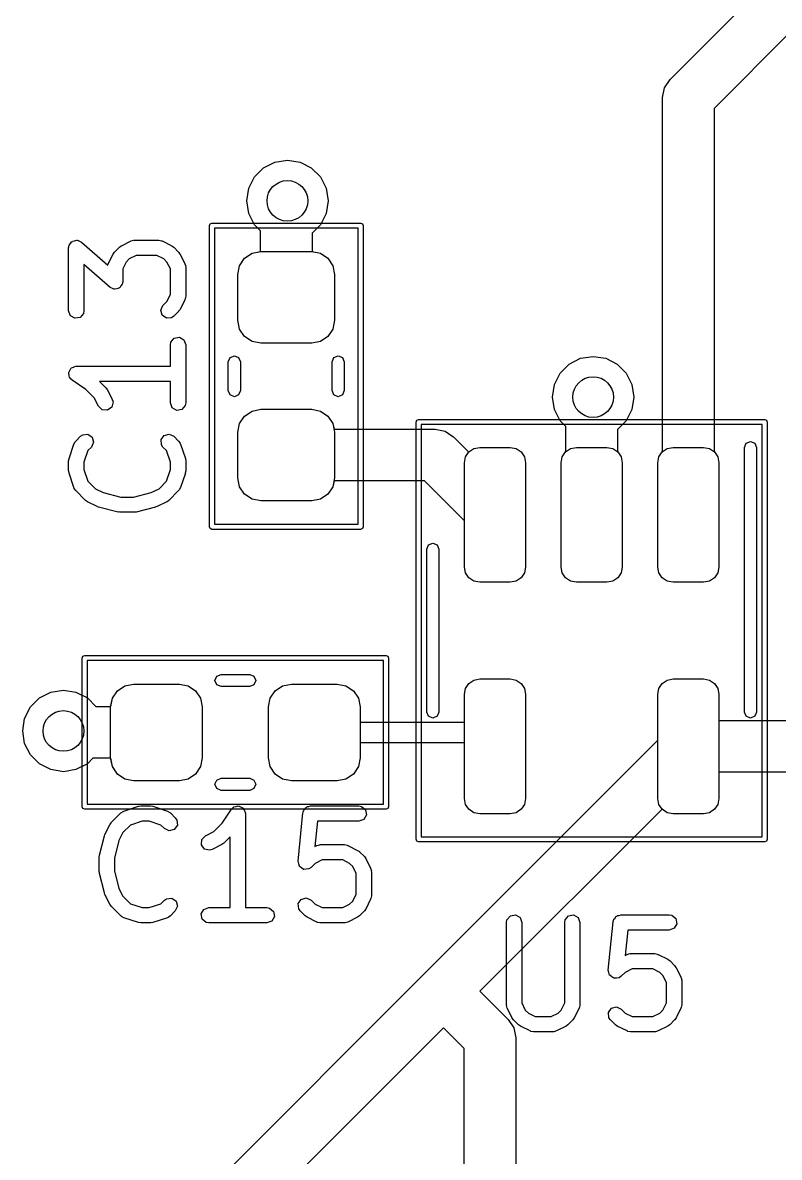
# Model space of a CAD drawing. Extents: x 96 to 198, y -147 to -47.
# Drawn here: x 110.41 to 117.84, y -129.18 to -118.03 of the extents above; entities that cross this region are included whole.
import ezdxf

# ---------------------------------------------------------------- set-up
doc = ezdxf.new("R2010")
doc.units = 0
doc.layers.add('BLACK', color=7, linetype='CONTINUOUS')

msp = doc.modelspace()

# ---------------------------------------------------------------- linework, layer by layer
at = {"layer": 'BLACK', "linetype": 'CONTINUOUS'}
for p, q in [((116.77, -118.583), (117.677, -117.677)), ((117.961, -118.11), (117.204, -118.868)), ((116.715, -118.665), (116.77, -118.583)), ((116.77, -118.583), (116.77, -118.583)), ((116.696, -118.762), (116.715, -118.665)), ((116.696, -122.243), (116.696, -118.762)), ((117.204, -118.868), (117.204, -122.243)), ((112.776, -119.453), (112.888, -119.396)), ((112.888, -119.396), (113.011, -119.377)), ((113.011, -119.377), (113.135, -119.396)), ((113.135, -119.396), (113.246, -119.453)), ((112.688, -119.542), (112.776, -119.453)), ((113.246, -119.453), (113.335, -119.542)), ((112.631, -119.653), (112.688, -119.542)), ((113.335, -119.542), (113.392, -119.653)), ((112.611, -119.777), (112.631, -119.653)), ((113.392, -119.653), (113.411, -119.777)), ((112.631, -119.9), (112.611, -119.777)), ((113.411, -119.777), (113.392, -119.9)), ((112.688, -120.012), (112.631, -119.9)), ((113.392, -119.9), (113.335, -120.012)), ((112.245, -120.02), (112.252, -120.002)), ((112.245, -122.98), (112.245, -120.02)), ((112.252, -120.002), (112.27, -119.995)), ((112.27, -119.995), (113.73, -119.995)), ((112.295, -120.045), (112.295, -122.955)), ((113.705, -120.045), (112.295, -120.045)), ((112.746, -120.07), (112.688, -120.012)), ((112.746, -120.276), (112.746, -120.07)), ((113.335, -120.012), (113.254, -120.093)), ((113.705, -122.955), (113.705, -120.045)), ((113.73, -119.995), (113.748, -120.002)), ((113.748, -120.002), (113.755, -120.02)), ((113.755, -120.02), (113.755, -122.98)), ((110.88, -120.197), (110.89, -120.18)), ((110.89, -120.18), (110.896, -120.178)), ((110.896, -120.178), (110.9, -120.173)), ((110.9, -120.173), (110.92, -120.17)), ((110.92, -120.17), (110.939, -120.163)), ((110.939, -120.163), (110.945, -120.165)), ((110.945, -120.165), (110.95, -120.164)), ((110.95, -120.164), (110.968, -120.174)), ((110.968, -120.174), (110.987, -120.182)), ((110.987, -120.182), (111.247, -120.409)), ((111.38, -120.219), (111.475, -120.171)), ((111.475, -120.171), (111.5, -120.164)), ((111.5, -120.164), (111.505, -120.165)), ((111.505, -120.165), (111.509, -120.163)), ((111.509, -120.163), (111.747, -120.163)), ((111.747, -120.163), (111.773, -120.168)), ((111.773, -120.168), (111.776, -120.17)), ((111.776, -120.17), (111.78, -120.171)), ((111.78, -120.171), (111.876, -120.219)), ((113.254, -120.093), (113.254, -120.276)), ((110.862, -120.238), (110.864, -120.227)), ((110.862, -120.857), (110.862, -120.238)), ((110.864, -120.224), (110.865, -120.221)), ((110.864, -120.227), (110.864, -120.224)), ((110.865, -120.221), (110.867, -120.212)), ((110.867, -120.212), (110.88, -120.197)), ((111.251, -120.395), (111.299, -120.3)), ((111.299, -120.3), (111.312, -120.282)), ((111.312, -120.282), (111.313, -120.28)), ((111.313, -120.28), (111.361, -120.233)), ((111.361, -120.233), (111.379, -120.22)), ((111.379, -120.22), (111.38, -120.219)), ((111.876, -120.219), (111.894, -120.232)), ((111.894, -120.232), (111.895, -120.233)), ((111.895, -120.233), (111.943, -120.28)), ((111.943, -120.28), (111.956, -120.299)), ((111.956, -120.299), (111.957, -120.3)), ((111.957, -120.3), (112.004, -120.395)), ((112.591, -120.341), (112.664, -120.292)), ((112.591, -120.341), (112.664, -120.292)), ((112.591, -120.341), (112.664, -120.292)), ((112.664, -120.292), (112.75, -120.275)), ((112.664, -120.292), (112.75, -120.275)), ((112.664, -120.292), (112.746, -120.276)), ((112.75, -120.275), (113.25, -120.275)), ((112.75, -120.275), (113.25, -120.275)), ((113.25, -120.275), (113.336, -120.292)), ((113.25, -120.275), (113.336, -120.292)), ((113.254, -120.276), (113.336, -120.292)), ((113.336, -120.292), (113.409, -120.341)), ((113.336, -120.292), (113.409, -120.341)), ((113.336, -120.292), (113.409, -120.341)), ((111.269, -120.628), (111.012, -120.403)), ((111.012, -120.403), (111.012, -120.857)), ((111.247, -120.409), (111.248, -120.403)), ((111.248, -120.403), (111.251, -120.399)), ((111.251, -120.399), (111.251, -120.395)), ((111.428, -120.378), (111.393, -120.446)), ((111.458, -120.347), (111.428, -120.378)), ((111.527, -120.313), (111.458, -120.347)), ((111.729, -120.313), (111.527, -120.313)), ((111.798, -120.347), (111.729, -120.313)), ((111.828, -120.378), (111.798, -120.347)), ((111.862, -120.446), (111.828, -120.378)), ((112.004, -120.395), (112.012, -120.42)), ((112.525, -120.5), (112.542, -120.414)), ((112.525, -120.5), (112.542, -120.414)), ((112.525, -120.5), (112.542, -120.414)), ((112.542, -120.414), (112.591, -120.341)), ((112.542, -120.414), (112.591, -120.341)), ((112.542, -120.414), (112.591, -120.341)), ((113.409, -120.341), (113.458, -120.414)), ((113.409, -120.341), (113.458, -120.414)), ((113.409, -120.341), (113.458, -120.414)), ((113.458, -120.414), (113.475, -120.5)), ((113.458, -120.414), (113.475, -120.5)), ((113.458, -120.414), (113.475, -120.5)), ((111.393, -120.446), (111.393, -120.571)), ((111.862, -120.697), (111.862, -120.446)), ((112.012, -120.42), (112.011, -120.424)), ((112.011, -120.424), (112.012, -120.429)), ((112.012, -120.429), (112.012, -120.714)), ((112.525, -120.95), (112.525, -120.5)), ((112.525, -120.95), (112.525, -120.5)), ((112.525, -120.95), (112.525, -120.5)), ((113.475, -120.5), (113.475, -120.95)), ((113.475, -120.5), (113.475, -120.95)), ((113.475, -120.5), (113.475, -120.95)), ((111.288, -120.635), (111.269, -120.628)), ((111.305, -120.645), (111.288, -120.635)), ((111.356, -120.636), (111.336, -120.64)), ((111.36, -120.632), (111.356, -120.636)), ((111.365, -120.63), (111.36, -120.632)), ((111.376, -120.613), (111.365, -120.63)), ((111.389, -120.597), (111.376, -120.613)), ((111.39, -120.589), (111.389, -120.597)), ((111.392, -120.586), (111.39, -120.589)), ((111.393, -120.571), (111.391, -120.583)), ((111.391, -120.583), (111.392, -120.586)), ((111.311, -120.644), (111.305, -120.645)), ((111.317, -120.646), (111.311, -120.644)), ((111.336, -120.64), (111.317, -120.646)), ((111.828, -120.765), (111.862, -120.697)), ((112.004, -120.748), (111.957, -120.843)), ((112.005, -120.743), (112.004, -120.748)), ((112.008, -120.74), (112.005, -120.743)), ((112.012, -120.714), (112.008, -120.74)), ((110.88, -120.905), (110.862, -120.857)), ((111.012, -120.857), (111.008, -120.883)), ((111.767, -120.851), (111.789, -120.804)), ((111.781, -120.9), (111.767, -120.851)), ((111.789, -120.804), (111.828, -120.765)), ((111.957, -120.843), (111.943, -120.861)), ((110.924, -120.931), (110.88, -120.905)), ((110.975, -120.922), (110.924, -120.931)), ((111.008, -120.883), (110.975, -120.922)), ((111.823, -120.93), (111.781, -120.9)), ((111.874, -120.925), (111.823, -120.93)), ((111.895, -120.91), (111.874, -120.925)), ((111.943, -120.863), (111.895, -120.91)), ((111.943, -120.861), (111.943, -120.863)), ((112.542, -121.036), (112.525, -120.95)), ((112.542, -121.036), (112.525, -120.95)), ((112.542, -121.036), (112.525, -120.95)), ((113.475, -120.95), (113.458, -121.036)), ((113.475, -120.95), (113.458, -121.036)), ((113.475, -120.95), (113.458, -121.036)), ((112.591, -121.109), (112.542, -121.036)), ((112.591, -121.109), (112.542, -121.036)), ((112.591, -121.109), (112.542, -121.036)), ((113.458, -121.036), (113.409, -121.109)), ((113.458, -121.036), (113.409, -121.109)), ((113.458, -121.036), (113.409, -121.109)), ((111.862, -121.19), (111.867, -121.165)), ((111.862, -121.401), (111.862, -121.19)), ((111.867, -121.165), (111.9, -121.126)), ((111.9, -121.126), (111.95, -121.117)), ((111.95, -121.117), (111.995, -121.142)), ((111.995, -121.142), (112.012, -121.19)), ((112.012, -121.19), (112.012, -121.762)), ((112.664, -121.158), (112.591, -121.109)), ((112.664, -121.158), (112.591, -121.109)), ((112.664, -121.158), (112.591, -121.109)), ((112.75, -121.175), (112.664, -121.158)), ((112.75, -121.175), (112.664, -121.158)), ((112.75, -121.175), (112.664, -121.158)), ((113.25, -121.175), (112.75, -121.175)), ((113.25, -121.175), (112.75, -121.175)), ((113.25, -121.175), (112.75, -121.175)), ((113.336, -121.158), (113.25, -121.175)), ((113.336, -121.158), (113.25, -121.175)), ((113.336, -121.158), (113.25, -121.175)), ((113.409, -121.109), (113.336, -121.158)), ((113.409, -121.109), (113.336, -121.158)), ((113.409, -121.109), (113.336, -121.158)), ((112.448, -121.317), (112.49, -121.299)), ((112.49, -121.299), (112.532, -121.317)), ((113.468, -121.317), (113.51, -121.299)), ((113.51, -121.299), (113.552, -121.317)), ((115.891, -121.324), (116.014, -121.305)), ((116.014, -121.305), (116.138, -121.324)), ((110.889, -121.419), (110.91, -121.411)), ((110.91, -121.411), (110.929, -121.402)), ((110.929, -121.402), (110.933, -121.403)), ((110.933, -121.403), (110.937, -121.401)), ((110.937, -121.401), (111.862, -121.401)), ((112.43, -121.359), (112.448, -121.317)), ((112.43, -121.641), (112.43, -121.359)), ((112.532, -121.317), (112.55, -121.359)), ((112.55, -121.359), (112.55, -121.641)), ((113.45, -121.359), (113.468, -121.317)), ((113.45, -121.641), (113.45, -121.359)), ((113.552, -121.317), (113.57, -121.359)), ((113.57, -121.359), (113.57, -121.641)), ((115.691, -121.47), (115.779, -121.381)), ((115.779, -121.381), (115.891, -121.324)), ((116.138, -121.324), (116.249, -121.381)), ((116.249, -121.381), (116.338, -121.47)), ((110.863, -121.471), (110.864, -121.467)), ((110.869, -121.492), (110.863, -121.471)), ((110.864, -121.463), (110.874, -121.444)), ((110.864, -121.467), (110.864, -121.463)), ((110.872, -121.514), (110.869, -121.492)), ((110.876, -121.516), (110.872, -121.514)), ((110.874, -121.444), (110.883, -121.424)), ((110.877, -121.521), (110.876, -121.516)), ((110.896, -121.539), (110.877, -121.521)), ((110.883, -121.424), (110.887, -121.422)), ((110.887, -121.422), (110.889, -121.419)), ((115.634, -121.581), (115.691, -121.47)), ((116.338, -121.47), (116.395, -121.581)), ((111.032, -121.63), (110.896, -121.539)), ((111.114, -121.711), (111.032, -121.63)), ((111.862, -121.551), (111.166, -121.551)), ((111.166, -121.551), (111.229, -121.614)), ((111.229, -121.614), (111.241, -121.632)), ((111.241, -121.632), (111.243, -121.633)), ((111.243, -121.633), (111.29, -121.728)), ((111.862, -121.762), (111.862, -121.551)), ((112.448, -121.683), (112.43, -121.641)), ((112.55, -121.641), (112.532, -121.683)), ((113.468, -121.683), (113.45, -121.641)), ((113.57, -121.641), (113.552, -121.683)), ((115.614, -121.705), (115.634, -121.581)), ((116.395, -121.581), (116.414, -121.705)), ((111.156, -121.795), (111.114, -121.711)), ((111.29, -121.728), (111.298, -121.753)), ((112.49, -121.701), (112.448, -121.683)), ((112.532, -121.683), (112.49, -121.701)), ((113.51, -121.701), (113.468, -121.683)), ((113.552, -121.683), (113.51, -121.701)), ((115.634, -121.828), (115.614, -121.705)), ((116.414, -121.705), (116.395, -121.828)), ((111.193, -121.831), (111.156, -121.795)), ((111.244, -121.834), (111.193, -121.831)), ((111.286, -121.803), (111.244, -121.834)), ((111.298, -121.753), (111.286, -121.803)), ((111.88, -121.81), (111.862, -121.762)), ((111.924, -121.836), (111.88, -121.81)), ((111.975, -121.827), (111.924, -121.836)), ((112.008, -121.788), (111.975, -121.827)), ((112.012, -121.762), (112.008, -121.788)), ((112.591, -121.891), (112.664, -121.842)), ((112.591, -121.891), (112.664, -121.842)), ((112.591, -121.891), (112.664, -121.842)), ((112.664, -121.842), (112.75, -121.825)), ((112.664, -121.842), (112.75, -121.825)), ((112.664, -121.842), (112.75, -121.825)), ((112.75, -121.825), (113.25, -121.825)), ((112.75, -121.825), (113.25, -121.825)), ((112.75, -121.825), (113.25, -121.825)), ((113.25, -121.825), (113.336, -121.842)), ((113.25, -121.825), (113.336, -121.842)), ((113.25, -121.825), (113.336, -121.842)), ((113.336, -121.842), (113.409, -121.891)), ((113.336, -121.842), (113.409, -121.891)), ((113.336, -121.842), (113.409, -121.891)), ((115.691, -121.94), (115.634, -121.828)), ((116.395, -121.828), (116.338, -121.94)), ((112.525, -122.05), (112.542, -121.964)), ((112.525, -122.05), (112.542, -121.964)), ((112.525, -122.05), (112.542, -121.964)), ((112.542, -121.964), (112.591, -121.891)), ((112.542, -121.964), (112.591, -121.891)), ((112.542, -121.964), (112.591, -121.891)), ((113.409, -121.891), (113.458, -121.964)), ((113.409, -121.891), (113.458, -121.964)), ((113.409, -121.891), (113.458, -121.964)), ((113.458, -121.964), (113.469, -122.021)), ((113.458, -121.964), (113.475, -122.05)), ((113.458, -121.964), (113.475, -122.05)), ((114.275, -121.95), (114.282, -121.932)), ((114.275, -126.05), (114.275, -121.95)), ((114.282, -121.932), (114.3, -121.925)), ((114.3, -121.925), (117.7, -121.925)), ((114.325, -121.975), (114.325, -126.025)), ((117.675, -121.975), (114.325, -121.975)), ((115.746, -121.995), (115.691, -121.94)), ((116.338, -121.94), (116.254, -122.024)), ((117.675, -126.025), (117.675, -121.975)), ((117.7, -121.925), (117.718, -121.932)), ((117.718, -121.932), (117.725, -121.95)), ((117.725, -121.95), (117.725, -126.05)), ((110.98, -122.09), (111.001, -122.075)), ((111.001, -122.075), (111.052, -122.07)), ((111.052, -122.07), (111.094, -122.1)), ((111.77, -122.123), (111.799, -122.081)), ((111.799, -122.081), (111.849, -122.068)), ((111.849, -122.068), (111.895, -122.09)), ((112.525, -122.5), (112.525, -122.05)), ((112.525, -122.5), (112.525, -122.05)), ((112.525, -122.5), (112.525, -122.05)), ((113.469, -122.021), (114.462, -122.021)), ((113.475, -122.05), (113.475, -122.5)), ((113.475, -122.05), (113.475, -122.5)), ((114.462, -122.021), (114.56, -122.04)), ((114.56, -122.04), (114.627, -122.085)), ((114.627, -122.085), (114.642, -122.095)), ((115.746, -122.243), (115.746, -121.995)), ((116.254, -122.024), (116.254, -122.243)), ((110.866, -122.31), (110.914, -122.167)), ((110.914, -122.167), (110.926, -122.144)), ((110.926, -122.144), (110.93, -122.142)), ((110.93, -122.142), (110.932, -122.137)), ((110.932, -122.137), (110.98, -122.09)), ((111.086, -122.196), (111.051, -122.231)), ((111.107, -122.149), (111.086, -122.196)), ((111.094, -122.1), (111.107, -122.149)), ((111.774, -122.175), (111.77, -122.123)), ((111.789, -122.196), (111.774, -122.175)), ((111.824, -122.231), (111.789, -122.196)), ((111.895, -122.09), (111.943, -122.137)), ((111.943, -122.137), (111.958, -122.159)), ((111.958, -122.159), (111.958, -122.163)), ((111.958, -122.163), (111.961, -122.167)), ((111.961, -122.167), (112.009, -122.31)), ((114.642, -122.095), (114.793, -122.246)), ((117.5, -122.2), (117.518, -122.158)), ((117.518, -122.158), (117.56, -122.14)), ((117.56, -122.14), (117.602, -122.158)), ((117.602, -122.158), (117.62, -122.2)), ((110.866, -122.311), (110.866, -122.31)), ((111.051, -122.231), (111.012, -122.346)), ((111.862, -122.346), (111.824, -122.231)), ((112.009, -122.31), (112.012, -122.332)), ((114.75, -122.35), (114.761, -122.293)), ((114.75, -122.35), (114.761, -122.293)), ((114.761, -122.293), (114.794, -122.244)), ((114.761, -122.293), (114.794, -122.244)), ((114.793, -122.246), (114.794, -122.244)), ((114.794, -122.244), (114.843, -122.211)), ((114.794, -122.244), (114.843, -122.211)), ((114.794, -122.244), (114.843, -122.211)), ((114.843, -122.211), (114.9, -122.2)), ((114.843, -122.211), (114.9, -122.2)), ((114.843, -122.211), (114.9, -122.2)), ((114.9, -122.2), (115.2, -122.2)), ((114.9, -122.2), (115.2, -122.2)), ((114.9, -122.2), (115.2, -122.2)), ((115.2, -122.2), (115.257, -122.211)), ((115.2, -122.2), (115.257, -122.211)), ((115.2, -122.2), (115.257, -122.211)), ((115.257, -122.211), (115.306, -122.244)), ((115.257, -122.211), (115.306, -122.244)), ((115.257, -122.211), (115.306, -122.244)), ((115.306, -122.244), (115.339, -122.293)), ((115.306, -122.244), (115.339, -122.293)), ((115.306, -122.244), (115.339, -122.293)), ((115.339, -122.293), (115.35, -122.35)), ((115.339, -122.293), (115.35, -122.35)), ((115.339, -122.293), (115.35, -122.35)), ((115.7, -122.35), (115.711, -122.293)), ((115.7, -122.35), (115.711, -122.293)), ((115.7, -122.35), (115.711, -122.293)), ((115.711, -122.293), (115.744, -122.244)), ((115.711, -122.293), (115.744, -122.244)), ((115.711, -122.293), (115.744, -122.244)), ((115.744, -122.244), (115.793, -122.211)), ((115.744, -122.244), (115.793, -122.211)), ((115.744, -122.244), (115.746, -122.243)), ((115.793, -122.211), (115.85, -122.2)), ((115.793, -122.211), (115.85, -122.2)), ((115.85, -122.2), (116.15, -122.2)), ((115.85, -122.2), (116.15, -122.2)), ((116.15, -122.2), (116.207, -122.211)), ((116.15, -122.2), (116.207, -122.211)), ((116.207, -122.211), (116.256, -122.244)), ((116.207, -122.211), (116.256, -122.244)), ((116.254, -122.243), (116.256, -122.244)), ((116.256, -122.244), (116.289, -122.293)), ((116.256, -122.244), (116.289, -122.293)), ((116.256, -122.244), (116.289, -122.293)), ((116.289, -122.293), (116.3, -122.35)), ((116.289, -122.293), (116.3, -122.35)), ((116.289, -122.293), (116.3, -122.35)), ((116.65, -122.35), (116.661, -122.293)), ((116.65, -122.35), (116.661, -122.293)), ((116.65, -122.35), (116.661, -122.293)), ((116.661, -122.293), (116.694, -122.244)), ((116.661, -122.293), (116.694, -122.244)), ((116.661, -122.293), (116.694, -122.244)), ((116.694, -122.244), (116.743, -122.211)), ((116.694, -122.244), (116.743, -122.211)), ((116.694, -122.244), (116.696, -122.243)), ((116.743, -122.211), (116.8, -122.2)), ((116.743, -122.211), (116.8, -122.2)), ((116.8, -122.2), (117.1, -122.2)), ((116.8, -122.2), (117.1, -122.2)), ((117.1, -122.2), (117.157, -122.211)), ((117.1, -122.2), (117.157, -122.211)), ((117.157, -122.211), (117.206, -122.244)), ((117.157, -122.211), (117.206, -122.244)), ((117.204, -122.243), (117.206, -122.244)), ((117.206, -122.244), (117.239, -122.293)), ((117.206, -122.244), (117.239, -122.293)), ((117.206, -122.244), (117.239, -122.293)), ((117.239, -122.293), (117.25, -122.35)), ((117.239, -122.293), (117.25, -122.35)), ((117.239, -122.293), (117.25, -122.35)), ((117.5, -124), (117.5, -122.2)), ((117.62, -122.2), (117.62, -124)), ((110.862, -122.333), (110.866, -122.311)), ((110.862, -122.429), (110.862, -122.333)), ((111.012, -122.346), (111.012, -122.416)), ((111.012, -122.416), (111.051, -122.531)), ((111.824, -122.531), (111.862, -122.416)), ((111.862, -122.416), (111.862, -122.346)), ((112.012, -122.332), (112.012, -122.333)), ((112.012, -122.333), (112.012, -122.429)), ((114.75, -123.375), (114.75, -122.35)), ((114.75, -123.375), (114.75, -122.35)), ((115.35, -122.35), (115.35, -123.375)), ((115.35, -122.35), (115.35, -123.375)), ((115.35, -122.35), (115.35, -123.375)), ((115.7, -123.375), (115.7, -122.35)), ((115.7, -123.375), (115.7, -122.35)), ((115.7, -123.375), (115.7, -122.35)), ((116.3, -122.35), (116.3, -123.375)), ((116.3, -122.35), (116.3, -123.375)), ((116.3, -122.35), (116.3, -123.375)), ((116.65, -123.375), (116.65, -122.35)), ((116.65, -123.375), (116.65, -122.35)), ((116.65, -123.375), (116.65, -122.35)), ((117.25, -122.35), (117.25, -123.375)), ((117.25, -122.35), (117.25, -123.375)), ((117.25, -122.35), (117.25, -123.375)), ((110.863, -122.43), (110.862, -122.429)), ((110.866, -122.452), (110.863, -122.43)), ((110.914, -122.595), (110.866, -122.452)), ((111.051, -122.531), (111.125, -122.605)), ((111.75, -122.605), (111.824, -122.531)), ((112.009, -122.452), (111.961, -122.595)), ((112.012, -122.429), (112.008, -122.451)), ((112.008, -122.451), (112.009, -122.452)), ((112.542, -122.586), (112.525, -122.5)), ((112.542, -122.586), (112.525, -122.5)), ((112.542, -122.586), (112.525, -122.5)), ((113.475, -122.5), (113.458, -122.586)), ((113.475, -122.5), (113.458, -122.586)), ((113.469, -122.529), (113.458, -122.586)), ((114.357, -122.529), (113.469, -122.529)), ((114.75, -122.922), (114.357, -122.529)), ((110.917, -122.599), (110.914, -122.595)), ((110.917, -122.603), (110.917, -122.599)), ((110.932, -122.624), (110.917, -122.603)), ((111.027, -122.72), (110.932, -122.624)), ((111.125, -122.605), (111.202, -122.644)), ((111.202, -122.644), (111.375, -122.687)), ((111.5, -122.687), (111.673, -122.644)), ((111.673, -122.644), (111.75, -122.605)), ((111.943, -122.624), (111.848, -122.72)), ((111.945, -122.62), (111.943, -122.624)), ((111.949, -122.618), (111.945, -122.62)), ((111.961, -122.595), (111.949, -122.618)), ((112.591, -122.659), (112.542, -122.586)), ((112.591, -122.659), (112.542, -122.586)), ((112.591, -122.659), (112.542, -122.586)), ((113.458, -122.586), (113.409, -122.659)), ((113.458, -122.586), (113.409, -122.659)), ((113.458, -122.586), (113.409, -122.659)), ((111.029, -122.72), (111.027, -122.72)), ((111.047, -122.734), (111.029, -122.72)), ((111.142, -122.781), (111.047, -122.734)), ((111.375, -122.687), (111.5, -122.687)), ((111.828, -122.734), (111.733, -122.781)), ((111.829, -122.733), (111.828, -122.734)), ((111.848, -122.72), (111.829, -122.733)), ((112.664, -122.708), (112.591, -122.659)), ((112.664, -122.708), (112.591, -122.659)), ((112.664, -122.708), (112.591, -122.659)), ((112.75, -122.725), (112.664, -122.708)), ((112.75, -122.725), (112.664, -122.708)), ((112.75, -122.725), (112.664, -122.708)), ((113.25, -122.725), (112.75, -122.725)), ((113.25, -122.725), (112.75, -122.725)), ((113.25, -122.725), (112.75, -122.725)), ((113.336, -122.708), (113.25, -122.725)), ((113.336, -122.708), (113.25, -122.725)), ((113.336, -122.708), (113.25, -122.725)), ((113.409, -122.659), (113.336, -122.708)), ((113.409, -122.659), (113.336, -122.708)), ((113.409, -122.659), (113.336, -122.708)), ((111.145, -122.782), (111.142, -122.781)), ((111.157, -122.787), (111.145, -122.782)), ((111.348, -122.835), (111.157, -122.787)), ((111.351, -122.834), (111.348, -122.835)), ((111.366, -122.837), (111.351, -122.834)), ((111.509, -122.837), (111.366, -122.837)), ((111.512, -122.836), (111.509, -122.837)), ((111.527, -122.835), (111.512, -122.836)), ((111.717, -122.787), (111.527, -122.835)), ((111.72, -122.785), (111.717, -122.787)), ((111.733, -122.781), (111.72, -122.785)), ((112.295, -122.955), (113.705, -122.955)), ((114.75, -123.375), (114.75, -122.922)), ((112.252, -122.998), (112.245, -122.98)), ((112.27, -123.005), (112.252, -122.998)), ((113.73, -123.005), (112.27, -123.005)), ((113.748, -122.998), (113.73, -123.005)), ((113.755, -122.98), (113.748, -122.998)), ((114.38, -123.2), (114.398, -123.158)), ((114.38, -124), (114.38, -123.2)), ((114.398, -123.158), (114.44, -123.14)), ((114.44, -123.14), (114.482, -123.158)), ((114.482, -123.158), (114.5, -123.2)), ((114.5, -123.2), (114.5, -124)), ((114.761, -123.432), (114.75, -123.375)), ((114.761, -123.432), (114.75, -123.375)), ((114.761, -123.432), (114.75, -123.375)), ((115.35, -123.375), (115.339, -123.432)), ((115.35, -123.375), (115.339, -123.432)), ((115.35, -123.375), (115.339, -123.432)), ((115.711, -123.432), (115.7, -123.375)), ((115.711, -123.432), (115.7, -123.375)), ((115.711, -123.432), (115.7, -123.375)), ((116.3, -123.375), (116.289, -123.432)), ((116.3, -123.375), (116.289, -123.432)), ((116.3, -123.375), (116.289, -123.432)), ((116.661, -123.432), (116.65, -123.375)), ((116.661, -123.432), (116.65, -123.375)), ((116.661, -123.432), (116.65, -123.375)), ((117.25, -123.375), (117.239, -123.432)), ((117.25, -123.375), (117.239, -123.432)), ((117.25, -123.375), (117.239, -123.432)), ((114.794, -123.481), (114.761, -123.432)), ((114.794, -123.481), (114.761, -123.432)), ((114.794, -123.481), (114.761, -123.432)), ((114.843, -123.514), (114.794, -123.481)), ((114.843, -123.514), (114.794, -123.481)), ((114.843, -123.514), (114.794, -123.481)), ((114.9, -123.525), (114.843, -123.514)), ((114.9, -123.525), (114.843, -123.514)), ((114.9, -123.525), (114.843, -123.514)), ((115.2, -123.525), (114.9, -123.525)), ((115.2, -123.525), (114.9, -123.525)), ((115.2, -123.525), (114.9, -123.525)), ((115.257, -123.514), (115.2, -123.525)), ((115.257, -123.514), (115.2, -123.525)), ((115.257, -123.514), (115.2, -123.525)), ((115.306, -123.481), (115.257, -123.514)), ((115.306, -123.481), (115.257, -123.514)), ((115.306, -123.481), (115.257, -123.514)), ((115.339, -123.432), (115.306, -123.481)), ((115.339, -123.432), (115.306, -123.481)), ((115.339, -123.432), (115.306, -123.481)), ((115.744, -123.481), (115.711, -123.432)), ((115.744, -123.481), (115.711, -123.432)), ((115.744, -123.481), (115.711, -123.432)), ((115.793, -123.514), (115.744, -123.481)), ((115.793, -123.514), (115.744, -123.481)), ((115.793, -123.514), (115.744, -123.481)), ((115.85, -123.525), (115.793, -123.514)), ((115.85, -123.525), (115.793, -123.514)), ((115.85, -123.525), (115.793, -123.514)), ((116.15, -123.525), (115.85, -123.525)), ((116.15, -123.525), (115.85, -123.525)), ((116.15, -123.525), (115.85, -123.525)), ((116.207, -123.514), (116.15, -123.525)), ((116.207, -123.514), (116.15, -123.525)), ((116.207, -123.514), (116.15, -123.525)), ((116.256, -123.481), (116.207, -123.514)), ((116.256, -123.481), (116.207, -123.514)), ((116.256, -123.481), (116.207, -123.514)), ((116.289, -123.432), (116.256, -123.481)), ((116.289, -123.432), (116.256, -123.481)), ((116.289, -123.432), (116.256, -123.481)), ((116.694, -123.481), (116.661, -123.432)), ((116.694, -123.481), (116.661, -123.432)), ((116.694, -123.481), (116.661, -123.432)), ((116.743, -123.514), (116.694, -123.481)), ((116.743, -123.514), (116.694, -123.481)), ((116.743, -123.514), (116.694, -123.481)), ((116.8, -123.525), (116.743, -123.514)), ((116.8, -123.525), (116.743, -123.514)), ((116.8, -123.525), (116.743, -123.514)), ((117.1, -123.525), (116.8, -123.525)), ((117.1, -123.525), (116.8, -123.525)), ((117.1, -123.525), (116.8, -123.525)), ((117.157, -123.514), (117.1, -123.525)), ((117.157, -123.514), (117.1, -123.525)), ((117.157, -123.514), (117.1, -123.525)), ((117.206, -123.481), (117.157, -123.514)), ((117.206, -123.481), (117.157, -123.514)), ((117.206, -123.481), (117.157, -123.514)), ((117.239, -123.432), (117.206, -123.481)), ((117.239, -123.432), (117.206, -123.481)), ((117.239, -123.432), (117.206, -123.481)), ((114.38, -124.8), (114.38, -124)), ((114.5, -124), (114.5, -124.8)), ((117.5, -124.8), (117.5, -124)), ((117.62, -124), (117.62, -124.8)), ((110.995, -124.27), (111.002, -124.252)), ((110.995, -125.73), (110.995, -124.27)), ((111.002, -124.252), (111.02, -124.245)), ((111.02, -124.245), (113.98, -124.245)), ((111.045, -124.295), (111.045, -125.705)), ((113.955, -124.295), (111.045, -124.295)), ((113.955, -125.705), (113.955, -124.295)), ((113.98, -124.245), (113.998, -124.252)), ((113.998, -124.252), (114.005, -124.27)), ((114.005, -124.27), (114.005, -125.73)), ((111.414, -124.542), (111.5, -124.525)), ((111.414, -124.542), (111.5, -124.525)), ((111.414, -124.542), (111.5, -124.525)), ((111.5, -124.525), (111.95, -124.525)), ((111.5, -124.525), (111.95, -124.525)), ((111.5, -124.525), (111.95, -124.525)), ((111.95, -124.525), (112.036, -124.542)), ((111.95, -124.525), (112.036, -124.542)), ((111.95, -124.525), (112.036, -124.542)), ((112.299, -124.49), (112.317, -124.448)), ((112.317, -124.532), (112.299, -124.49)), ((112.317, -124.448), (112.359, -124.43)), ((112.359, -124.55), (112.317, -124.532)), ((112.359, -124.43), (112.641, -124.43)), ((112.641, -124.43), (112.683, -124.448)), ((112.683, -124.532), (112.641, -124.55)), ((112.683, -124.448), (112.701, -124.49)), ((112.701, -124.49), (112.683, -124.532)), ((112.964, -124.542), (113.05, -124.525)), ((112.964, -124.542), (113.05, -124.525)), ((112.964, -124.542), (113.05, -124.525)), ((113.05, -124.525), (113.5, -124.525)), ((113.05, -124.525), (113.5, -124.525)), ((113.05, -124.525), (113.5, -124.525)), ((113.5, -124.525), (113.586, -124.542)), ((113.5, -124.525), (113.586, -124.542)), ((113.5, -124.525), (113.586, -124.542)), ((114.761, -124.568), (114.794, -124.519)), ((114.761, -124.568), (114.794, -124.519)), ((114.761, -124.568), (114.794, -124.519)), ((114.794, -124.519), (114.843, -124.486)), ((114.794, -124.519), (114.843, -124.486)), ((114.794, -124.519), (114.843, -124.486)), ((114.843, -124.486), (114.9, -124.475)), ((114.843, -124.486), (114.9, -124.475)), ((114.843, -124.486), (114.9, -124.475)), ((114.9, -124.475), (115.2, -124.475)), ((114.9, -124.475), (115.2, -124.475)), ((114.9, -124.475), (115.2, -124.475)), ((115.2, -124.475), (115.257, -124.486)), ((115.2, -124.475), (115.257, -124.486)), ((115.2, -124.475), (115.257, -124.486)), ((115.257, -124.486), (115.306, -124.519)), ((115.257, -124.486), (115.306, -124.519)), ((115.257, -124.486), (115.306, -124.519)), ((115.306, -124.519), (115.339, -124.568)), ((115.306, -124.519), (115.339, -124.568)), ((115.306, -124.519), (115.339, -124.568)), ((116.661, -124.568), (116.694, -124.519)), ((116.661, -124.568), (116.694, -124.519)), ((116.661, -124.568), (116.694, -124.519)), ((116.694, -124.519), (116.743, -124.486)), ((116.694, -124.519), (116.743, -124.486)), ((116.694, -124.519), (116.743, -124.486)), ((116.743, -124.486), (116.8, -124.475)), ((116.743, -124.486), (116.8, -124.475)), ((116.743, -124.486), (116.8, -124.475)), ((116.8, -124.475), (117.1, -124.475)), ((116.8, -124.475), (117.1, -124.475)), ((116.8, -124.475), (117.1, -124.475)), ((117.1, -124.475), (117.157, -124.486)), ((117.1, -124.475), (117.157, -124.486)), ((117.1, -124.475), (117.157, -124.486)), ((117.157, -124.486), (117.206, -124.519)), ((117.157, -124.486), (117.206, -124.519)), ((117.157, -124.486), (117.206, -124.519)), ((117.206, -124.519), (117.239, -124.568)), ((117.206, -124.519), (117.239, -124.568)), ((117.206, -124.519), (117.239, -124.568)), ((110.576, -124.662), (110.687, -124.605)), ((110.687, -124.605), (110.811, -124.586)), ((110.811, -124.586), (110.934, -124.605)), ((110.934, -124.605), (111.046, -124.662)), ((111.292, -124.664), (111.341, -124.591)), ((111.292, -124.664), (111.341, -124.591)), ((111.292, -124.664), (111.341, -124.591)), ((111.341, -124.591), (111.414, -124.542)), ((111.341, -124.591), (111.414, -124.542)), ((111.341, -124.591), (111.414, -124.542)), ((112.036, -124.542), (112.109, -124.591)), ((112.036, -124.542), (112.109, -124.591)), ((112.036, -124.542), (112.109, -124.591)), ((112.109, -124.591), (112.158, -124.664)), ((112.109, -124.591), (112.158, -124.664)), ((112.109, -124.591), (112.158, -124.664)), ((112.641, -124.55), (112.359, -124.55)), ((112.842, -124.664), (112.891, -124.591)), ((112.842, -124.664), (112.891, -124.591)), ((112.842, -124.664), (112.891, -124.591)), ((112.891, -124.591), (112.964, -124.542)), ((112.891, -124.591), (112.964, -124.542)), ((112.891, -124.591), (112.964, -124.542)), ((113.586, -124.542), (113.659, -124.591)), ((113.586, -124.542), (113.659, -124.591)), ((113.586, -124.542), (113.659, -124.591)), ((113.659, -124.591), (113.708, -124.664)), ((113.659, -124.591), (113.708, -124.664)), ((113.659, -124.591), (113.708, -124.664)), ((114.75, -124.625), (114.761, -124.568)), ((114.75, -124.625), (114.761, -124.568)), ((114.75, -124.625), (114.761, -124.568)), ((114.75, -124.898), (114.75, -124.625)), ((114.75, -125.65), (114.75, -124.625)), ((114.75, -125.65), (114.75, -124.625)), ((115.339, -124.568), (115.35, -124.625)), ((115.339, -124.568), (115.35, -124.625)), ((115.339, -124.568), (115.35, -124.625)), ((115.35, -124.625), (115.35, -125.65)), ((115.35, -124.625), (115.35, -125.65)), ((115.35, -124.625), (115.35, -125.65)), ((116.65, -124.625), (116.661, -124.568)), ((116.65, -124.625), (116.661, -124.568)), ((116.65, -124.625), (116.661, -124.568)), ((116.65, -125.078), (116.65, -124.625)), ((116.65, -125.65), (116.65, -124.625)), ((116.65, -125.65), (116.65, -124.625)), ((117.239, -124.568), (117.25, -124.625)), ((117.239, -124.568), (117.25, -124.625)), ((117.239, -124.568), (117.25, -124.625)), ((117.25, -124.625), (117.25, -124.883)), ((117.25, -124.625), (117.25, -125.65)), ((117.25, -124.625), (117.25, -125.65)), ((110.43, -124.862), (110.487, -124.75)), ((110.487, -124.75), (110.576, -124.662)), ((111.046, -124.662), (111.13, -124.746)), ((111.13, -124.746), (111.276, -124.746)), ((111.275, -124.75), (111.292, -124.664)), ((111.275, -124.75), (111.292, -124.664)), ((111.275, -125.25), (111.275, -124.75)), ((111.275, -125.25), (111.275, -124.75)), ((111.276, -124.746), (111.292, -124.664)), ((112.158, -124.664), (112.175, -124.75)), ((112.158, -124.664), (112.175, -124.75)), ((112.158, -124.664), (112.175, -124.75)), ((112.175, -124.75), (112.175, -125.25)), ((112.175, -124.75), (112.175, -125.25)), ((112.175, -124.75), (112.175, -125.25)), ((112.825, -124.75), (112.842, -124.664)), ((112.825, -124.75), (112.842, -124.664)), ((112.825, -124.75), (112.842, -124.664)), ((112.825, -125.25), (112.825, -124.75)), ((112.825, -125.25), (112.825, -124.75)), ((112.825, -125.25), (112.825, -124.75)), ((113.708, -124.664), (113.725, -124.75)), ((113.708, -124.664), (113.725, -124.75)), ((113.708, -124.664), (113.725, -124.75)), ((113.725, -124.75), (113.725, -124.898)), ((113.725, -124.75), (113.725, -125.25)), ((113.725, -124.75), (113.725, -125.25)), ((110.411, -124.986), (110.43, -124.862)), ((114.398, -124.842), (114.38, -124.8)), ((114.44, -124.86), (114.398, -124.842)), ((114.482, -124.842), (114.44, -124.86)), ((114.5, -124.8), (114.482, -124.842)), ((117.518, -124.842), (117.5, -124.8)), ((117.56, -124.86), (117.518, -124.842)), ((117.602, -124.842), (117.56, -124.86)), ((117.62, -124.8), (117.602, -124.842)), ((113.725, -124.898), (114.75, -124.898)), ((117.25, -124.883), (119.412, -124.883)), ((110.43, -125.109), (110.411, -124.986)), ((114.364, -127.364), (116.65, -125.078)), ((110.487, -125.221), (110.43, -125.109)), ((114.75, -125.102), (113.725, -125.102)), ((113.725, -125.102), (113.725, -125.25)), ((114.75, -125.65), (114.75, -125.102)), ((110.576, -125.309), (110.487, -125.221)), ((110.687, -125.366), (110.576, -125.309)), ((111.046, -125.309), (110.934, -125.366)), ((111.101, -125.254), (111.046, -125.309)), ((111.276, -125.254), (111.101, -125.254)), ((111.292, -125.336), (111.275, -125.25)), ((111.292, -125.336), (111.275, -125.25)), ((111.292, -125.336), (111.276, -125.254)), ((112.175, -125.25), (112.158, -125.336)), ((112.175, -125.25), (112.158, -125.336)), ((112.175, -125.25), (112.158, -125.336)), ((112.842, -125.336), (112.825, -125.25)), ((112.842, -125.336), (112.825, -125.25)), ((112.842, -125.336), (112.825, -125.25)), ((113.725, -125.25), (113.708, -125.336)), ((113.725, -125.25), (113.708, -125.336)), ((113.725, -125.25), (113.708, -125.336)), ((110.811, -125.386), (110.687, -125.366)), ((110.934, -125.366), (110.811, -125.386)), ((111.341, -125.409), (111.292, -125.336)), ((111.341, -125.409), (111.292, -125.336)), ((111.341, -125.409), (111.292, -125.336)), ((111.414, -125.458), (111.341, -125.409)), ((111.414, -125.458), (111.341, -125.409)), ((111.414, -125.458), (111.341, -125.409)), ((112.109, -125.409), (112.036, -125.458)), ((112.109, -125.409), (112.036, -125.458)), ((112.109, -125.409), (112.036, -125.458)), ((112.158, -125.336), (112.109, -125.409)), ((112.158, -125.336), (112.109, -125.409)), ((112.158, -125.336), (112.109, -125.409)), ((112.891, -125.409), (112.842, -125.336)), ((112.891, -125.409), (112.842, -125.336)), ((112.891, -125.409), (112.842, -125.336)), ((112.964, -125.458), (112.891, -125.409)), ((112.964, -125.458), (112.891, -125.409)), ((112.964, -125.458), (112.891, -125.409)), ((113.659, -125.409), (113.586, -125.458)), ((113.659, -125.409), (113.586, -125.458)), ((113.659, -125.409), (113.586, -125.458)), ((113.708, -125.336), (113.659, -125.409)), ((113.708, -125.336), (113.659, -125.409)), ((113.708, -125.336), (113.659, -125.409)), ((119.307, -125.391), (117.25, -125.391)), ((117.25, -125.391), (117.25, -125.65)), ((111.5, -125.475), (111.414, -125.458)), ((111.5, -125.475), (111.414, -125.458)), ((111.5, -125.475), (111.414, -125.458)), ((111.95, -125.475), (111.5, -125.475)), ((111.95, -125.475), (111.5, -125.475)), ((111.95, -125.475), (111.5, -125.475)), ((112.036, -125.458), (111.95, -125.475)), ((112.036, -125.458), (111.95, -125.475)), ((112.036, -125.458), (111.95, -125.475)), ((112.299, -125.51), (112.317, -125.468)), ((112.317, -125.552), (112.299, -125.51)), ((112.317, -125.468), (112.359, -125.45)), ((112.359, -125.45), (112.641, -125.45)), ((112.641, -125.45), (112.683, -125.468)), ((112.683, -125.468), (112.701, -125.51)), ((112.701, -125.51), (112.683, -125.552)), ((113.05, -125.475), (112.964, -125.458)), ((113.05, -125.475), (112.964, -125.458)), ((113.05, -125.475), (112.964, -125.458)), ((113.5, -125.475), (113.05, -125.475)), ((113.5, -125.475), (113.05, -125.475)), ((113.5, -125.475), (113.05, -125.475)), ((113.586, -125.458), (113.5, -125.475)), ((113.586, -125.458), (113.5, -125.475)), ((113.586, -125.458), (113.5, -125.475)), ((112.359, -125.57), (112.317, -125.552)), ((112.641, -125.57), (112.359, -125.57)), ((112.683, -125.552), (112.641, -125.57)), ((114.761, -125.707), (114.75, -125.65)), ((114.761, -125.707), (114.75, -125.65)), ((114.761, -125.707), (114.75, -125.65)), ((115.35, -125.65), (115.339, -125.707)), ((115.35, -125.65), (115.339, -125.707)), ((115.35, -125.65), (115.339, -125.707)), ((116.661, -125.707), (116.65, -125.65)), ((116.661, -125.707), (116.65, -125.65)), ((117.25, -125.65), (117.239, -125.707)), ((117.25, -125.65), (117.239, -125.707)), ((117.25, -125.65), (117.239, -125.707)), ((111.002, -125.748), (110.995, -125.73)), ((111.02, -125.755), (111.002, -125.748)), ((113.98, -125.755), (111.02, -125.755)), ((111.045, -125.705), (113.955, -125.705)), ((111.405, -125.774), (111.548, -125.726)), ((111.548, -125.726), (111.57, -125.723)), ((111.57, -125.723), (111.571, -125.722)), ((111.571, -125.722), (111.667, -125.722)), ((111.667, -125.722), (111.689, -125.726)), ((111.689, -125.726), (111.69, -125.726)), ((111.69, -125.726), (111.833, -125.774)), ((112.37, -125.892), (112.461, -125.756)), ((112.461, -125.756), (112.479, -125.737)), ((112.479, -125.737), (112.484, -125.736)), ((112.484, -125.736), (112.486, -125.732)), ((112.486, -125.732), (112.508, -125.729)), ((112.508, -125.729), (112.529, -125.723)), ((112.529, -125.723), (112.533, -125.724)), ((112.533, -125.724), (112.537, -125.724)), ((112.537, -125.724), (112.556, -125.734)), ((112.556, -125.734), (112.576, -125.743)), ((112.576, -125.743), (112.578, -125.747)), ((112.578, -125.747), (112.581, -125.749)), ((112.581, -125.749), (112.589, -125.77)), ((113.166, -125.782), (113.171, -125.765)), ((113.171, -125.765), (113.182, -125.754)), ((113.182, -125.754), (113.19, -125.74)), ((113.19, -125.74), (113.2, -125.736)), ((113.2, -125.736), (113.207, -125.729)), ((113.207, -125.729), (113.223, -125.728)), ((113.223, -125.728), (113.238, -125.722)), ((113.238, -125.722), (113.714, -125.722)), ((113.714, -125.722), (113.74, -125.727)), ((113.74, -125.727), (113.779, -125.76)), ((113.779, -125.76), (113.788, -125.81)), ((113.998, -125.748), (113.98, -125.755)), ((114.005, -125.73), (113.998, -125.748)), ((114.794, -125.756), (114.761, -125.707)), ((114.794, -125.756), (114.761, -125.707)), ((114.794, -125.756), (114.761, -125.707)), ((114.843, -125.789), (114.794, -125.756)), ((114.843, -125.789), (114.794, -125.756)), ((114.843, -125.789), (114.794, -125.756)), ((116.693, -125.754), (114.903, -127.544)), ((115.306, -125.756), (115.257, -125.789)), ((115.306, -125.756), (115.257, -125.789)), ((115.306, -125.756), (115.257, -125.789)), ((115.339, -125.707), (115.306, -125.756)), ((115.339, -125.707), (115.306, -125.756)), ((115.339, -125.707), (115.306, -125.756)), ((116.694, -125.756), (116.661, -125.707)), ((116.694, -125.756), (116.661, -125.707)), ((116.694, -125.756), (116.693, -125.754)), ((116.743, -125.789), (116.694, -125.756)), ((116.743, -125.789), (116.694, -125.756)), ((116.743, -125.789), (116.694, -125.756)), ((117.206, -125.756), (117.157, -125.789)), ((117.206, -125.756), (117.157, -125.789)), ((117.206, -125.756), (117.157, -125.789)), ((117.239, -125.707), (117.206, -125.756)), ((117.239, -125.707), (117.206, -125.756)), ((117.239, -125.707), (117.206, -125.756)), ((111.28, -125.887), (111.376, -125.792)), ((111.376, -125.792), (111.397, -125.777)), ((111.397, -125.777), (111.401, -125.777)), ((111.401, -125.777), (111.405, -125.774)), ((111.584, -125.872), (111.469, -125.911)), ((111.654, -125.872), (111.584, -125.872)), ((111.769, -125.911), (111.654, -125.872)), ((111.833, -125.774), (111.856, -125.786)), ((111.856, -125.786), (111.858, -125.79)), ((111.858, -125.79), (111.863, -125.792)), ((111.863, -125.792), (111.91, -125.84)), ((111.91, -125.84), (111.925, -125.861)), ((111.925, -125.861), (111.93, -125.912)), ((112.589, -125.77), (112.598, -125.789)), ((112.598, -125.789), (112.597, -125.793)), ((112.597, -125.793), (112.599, -125.797)), ((112.599, -125.797), (112.599, -126.722)), ((113.116, -126.266), (113.163, -125.79)), ((113.163, -125.79), (113.165, -125.786)), ((113.164, -125.784), (113.166, -125.782)), ((113.165, -125.786), (113.164, -125.784)), ((113.306, -125.872), (113.281, -126.121)), ((113.714, -125.872), (113.306, -125.872)), ((113.762, -125.855), (113.714, -125.872)), ((113.788, -125.81), (113.762, -125.855)), ((114.9, -125.8), (114.843, -125.789)), ((114.9, -125.8), (114.843, -125.789)), ((114.9, -125.8), (114.843, -125.789)), ((115.2, -125.8), (114.9, -125.8)), ((115.2, -125.8), (114.9, -125.8)), ((115.2, -125.8), (114.9, -125.8)), ((115.257, -125.789), (115.2, -125.8)), ((115.257, -125.789), (115.2, -125.8)), ((115.257, -125.789), (115.2, -125.8)), ((116.8, -125.8), (116.743, -125.789)), ((116.8, -125.8), (116.743, -125.789)), ((116.8, -125.8), (116.743, -125.789)), ((117.1, -125.8), (116.8, -125.8)), ((117.1, -125.8), (116.8, -125.8)), ((117.1, -125.8), (116.8, -125.8)), ((117.157, -125.789), (117.1, -125.8)), ((117.157, -125.789), (117.1, -125.8)), ((117.157, -125.789), (117.1, -125.8)), ((111.219, -126.002), (111.266, -125.907)), ((111.266, -125.907), (111.28, -125.889)), ((111.28, -125.889), (111.28, -125.887)), ((111.395, -125.985), (111.356, -126.062)), ((111.469, -125.911), (111.395, -125.985)), ((111.804, -125.946), (111.769, -125.911)), ((111.851, -125.967), (111.804, -125.946)), ((111.9, -125.954), (111.851, -125.967)), ((111.93, -125.912), (111.9, -125.954)), ((112.205, -126.016), (112.289, -125.974)), ((112.289, -125.974), (112.37, -125.892)), ((111.165, -126.208), (111.213, -126.017)), ((111.213, -126.017), (111.218, -126.005)), ((111.218, -126.005), (111.219, -126.002)), ((111.356, -126.062), (111.313, -126.235)), ((112.166, -126.104), (112.169, -126.053)), ((112.169, -126.053), (112.205, -126.016)), ((112.386, -126.089), (112.368, -126.101)), ((112.449, -126.026), (112.386, -126.089)), ((112.449, -126.722), (112.449, -126.026)), ((114.282, -126.068), (114.275, -126.05)), ((114.3, -126.075), (114.282, -126.068)), ((117.7, -126.075), (114.3, -126.075)), ((114.325, -126.025), (117.675, -126.025)), ((117.718, -126.068), (117.7, -126.075)), ((117.725, -126.05), (117.718, -126.068)), ((111.163, -126.226), (111.166, -126.211)), ((111.166, -126.211), (111.165, -126.208)), ((112.197, -126.146), (112.166, -126.104)), ((112.247, -126.158), (112.197, -126.146)), ((112.272, -126.15), (112.247, -126.158)), ((112.367, -126.103), (112.272, -126.15)), ((112.368, -126.101), (112.367, -126.103)), ((113.281, -126.121), (113.3, -126.111)), ((113.3, -126.111), (113.325, -126.104)), ((113.325, -126.104), (113.329, -126.105)), ((113.329, -126.105), (113.333, -126.103)), ((113.333, -126.103), (113.571, -126.103)), ((113.571, -126.103), (113.597, -126.108)), ((113.597, -126.108), (113.601, -126.111)), ((113.601, -126.111), (113.605, -126.111)), ((113.605, -126.111), (113.7, -126.159)), ((113.7, -126.159), (113.718, -126.172)), ((113.718, -126.172), (113.72, -126.173)), ((113.72, -126.173), (113.767, -126.221)), ((111.163, -126.369), (111.163, -126.226)), ((111.313, -126.235), (111.313, -126.36)), ((113.116, -126.267), (113.116, -126.266)), ((113.122, -126.291), (113.116, -126.267)), ((113.116, -126.267), (113.116, -126.267)), ((113.129, -126.316), (113.122, -126.291)), ((113.129, -126.317), (113.129, -126.316)), ((113.129, -126.316), (113.129, -126.316)), ((113.15, -126.331), (113.129, -126.317)), ((113.283, -126.288), (113.244, -126.327)), ((113.351, -126.253), (113.283, -126.288)), ((113.554, -126.253), (113.351, -126.253)), ((113.622, -126.288), (113.554, -126.253)), ((113.653, -126.318), (113.622, -126.288)), ((113.687, -126.387), (113.653, -126.318)), ((113.767, -126.221), (113.78, -126.239)), ((113.78, -126.239), (113.781, -126.24)), ((113.781, -126.24), (113.829, -126.335)), ((111.164, -126.372), (111.163, -126.369)), ((111.165, -126.387), (111.164, -126.372)), ((111.213, -126.577), (111.165, -126.387)), ((111.313, -126.36), (111.356, -126.533)), ((113.17, -126.346), (113.15, -126.331)), ((113.171, -126.346), (113.17, -126.346)), ((113.196, -126.344), (113.171, -126.346)), ((113.171, -126.346), (113.171, -126.346)), ((113.221, -126.342), (113.196, -126.344)), ((113.222, -126.342), (113.221, -126.342)), ((113.244, -126.327), (113.222, -126.342)), ((113.222, -126.342), (113.222, -126.342)), ((113.687, -126.589), (113.687, -126.387)), ((113.829, -126.335), (113.836, -126.36)), ((113.836, -126.36), (113.835, -126.365)), ((113.835, -126.365), (113.837, -126.369)), ((113.837, -126.369), (113.837, -126.607)), ((111.356, -126.533), (111.395, -126.61)), ((111.215, -126.58), (111.213, -126.577)), ((111.219, -126.593), (111.215, -126.58)), ((111.266, -126.688), (111.219, -126.593)), ((111.395, -126.61), (111.469, -126.684)), ((111.769, -126.684), (111.804, -126.649)), ((111.804, -126.649), (111.825, -126.634)), ((111.825, -126.634), (111.877, -126.63)), ((111.877, -126.63), (111.919, -126.659)), ((113.118, -126.683), (113.147, -126.641)), ((113.147, -126.641), (113.197, -126.627)), ((113.197, -126.627), (113.244, -126.649)), ((113.244, -126.649), (113.283, -126.688)), ((113.622, -126.688), (113.653, -126.658)), ((113.653, -126.658), (113.687, -126.589)), ((113.829, -126.64), (113.781, -126.736)), ((113.832, -126.633), (113.829, -126.636)), ((113.829, -126.636), (113.829, -126.64)), ((113.837, -126.607), (113.832, -126.633)), ((111.267, -126.689), (111.266, -126.688)), ((111.28, -126.708), (111.267, -126.689)), ((111.376, -126.803), (111.28, -126.708)), ((111.469, -126.684), (111.584, -126.722)), ((111.584, -126.722), (111.654, -126.722)), ((111.654, -126.722), (111.769, -126.684)), ((111.91, -126.755), (111.863, -126.803)), ((111.932, -126.709), (111.91, -126.755)), ((111.919, -126.659), (111.932, -126.709)), ((112.164, -126.784), (112.19, -126.74)), ((112.19, -126.74), (112.238, -126.722)), ((112.238, -126.722), (112.449, -126.722)), ((112.599, -126.722), (112.81, -126.722)), ((112.81, -126.722), (112.835, -126.727)), ((112.835, -126.727), (112.874, -126.76)), ((112.874, -126.76), (112.883, -126.81)), ((113.123, -126.734), (113.118, -126.683)), ((113.137, -126.755), (113.123, -126.734)), ((113.185, -126.803), (113.137, -126.755)), ((113.283, -126.688), (113.351, -126.722)), ((113.351, -126.722), (113.554, -126.722)), ((113.554, -126.722), (113.622, -126.688)), ((113.767, -126.755), (113.72, -126.803)), ((113.768, -126.754), (113.767, -126.755)), ((113.781, -126.736), (113.768, -126.754)), ((111.38, -126.805), (111.376, -126.803)), ((111.382, -126.809), (111.38, -126.805)), ((111.405, -126.821), (111.382, -126.809)), ((111.548, -126.869), (111.405, -126.821)), ((111.549, -126.868), (111.548, -126.869)), ((111.571, -126.872), (111.549, -126.868)), ((111.667, -126.872), (111.571, -126.872)), ((111.668, -126.872), (111.667, -126.872)), ((111.69, -126.869), (111.668, -126.872)), ((111.833, -126.821), (111.69, -126.869)), ((111.837, -126.818), (111.833, -126.821)), ((111.841, -126.818), (111.837, -126.818)), ((111.863, -126.803), (111.841, -126.818)), ((112.173, -126.835), (112.164, -126.784)), ((112.212, -126.868), (112.173, -126.835)), ((112.238, -126.872), (112.212, -126.868)), ((112.81, -126.872), (112.238, -126.872)), ((112.858, -126.855), (112.81, -126.872)), ((112.883, -126.81), (112.858, -126.855)), ((113.187, -126.803), (113.185, -126.803)), ((113.205, -126.817), (113.187, -126.803)), ((113.3, -126.864), (113.205, -126.817)), ((113.304, -126.865), (113.3, -126.864)), ((113.308, -126.868), (113.304, -126.865)), ((113.333, -126.872), (113.308, -126.868)), ((113.571, -126.872), (113.333, -126.872)), ((113.576, -126.871), (113.571, -126.872)), ((113.58, -126.872), (113.576, -126.871)), ((113.605, -126.864), (113.58, -126.872)), ((113.7, -126.817), (113.605, -126.864)), ((113.701, -126.816), (113.7, -126.817)), ((113.72, -126.803), (113.701, -126.816)), ((115.163, -126.867), (115.168, -126.842)), ((115.163, -127.677), (115.163, -126.867)), ((115.168, -126.842), (115.201, -126.802)), ((115.201, -126.802), (115.251, -126.794)), ((115.251, -126.794), (115.296, -126.819)), ((115.296, -126.819), (115.313, -126.867)), ((115.313, -126.867), (115.313, -127.659)), ((115.735, -126.867), (115.739, -126.842)), ((115.735, -127.659), (115.735, -126.867)), ((115.739, -126.842), (115.772, -126.802)), ((115.772, -126.802), (115.823, -126.794)), ((115.823, -126.794), (115.867, -126.819)), ((115.867, -126.819), (115.885, -126.867)), ((115.885, -126.867), (115.885, -127.677)), ((116.163, -127.336), (116.211, -126.86)), ((116.211, -126.86), (116.212, -126.856)), ((116.212, -126.854), (116.213, -126.852)), ((116.212, -126.856), (116.212, -126.854)), ((116.213, -126.852), (116.218, -126.835)), ((116.218, -126.835), (116.23, -126.824)), ((116.23, -126.824), (116.238, -126.81)), ((116.238, -126.81), (116.247, -126.806)), ((116.247, -126.806), (116.255, -126.799)), ((116.255, -126.799), (116.271, -126.798)), ((116.271, -126.798), (116.286, -126.792)), ((116.286, -126.792), (116.762, -126.792)), ((116.762, -126.792), (116.788, -126.797)), ((116.788, -126.797), (116.827, -126.83)), ((116.836, -126.88), (116.81, -126.925)), ((116.827, -126.83), (116.836, -126.88)), ((116.354, -126.942), (116.329, -127.191)), ((116.762, -126.942), (116.354, -126.942)), ((116.81, -126.925), (116.762, -126.942)), ((116.329, -127.191), (116.347, -127.181)), ((116.347, -127.181), (116.372, -127.174)), ((116.372, -127.174), (116.377, -127.175)), ((116.377, -127.175), (116.381, -127.173)), ((116.381, -127.173), (116.619, -127.173)), ((116.619, -127.173), (116.645, -127.178)), ((116.645, -127.178), (116.648, -127.181)), ((116.648, -127.181), (116.653, -127.181)), ((116.653, -127.181), (116.748, -127.229)), ((116.399, -127.323), (116.33, -127.358)), ((116.601, -127.323), (116.399, -127.323)), ((116.67, -127.358), (116.601, -127.323)), ((116.748, -127.229), (116.766, -127.242)), ((116.766, -127.242), (116.767, -127.243)), ((116.767, -127.243), (116.815, -127.291)), ((116.815, -127.291), (116.828, -127.309)), ((116.828, -127.309), (116.829, -127.31)), ((116.829, -127.31), (116.877, -127.405)), ((111.982, -129.746), (114.364, -127.364)), ((114.364, -127.364), (114.364, -127.364)), ((116.164, -127.337), (116.163, -127.336)), ((116.17, -127.361), (116.163, -127.337)), ((116.163, -127.337), (116.164, -127.337)), ((116.176, -127.386), (116.17, -127.361)), ((116.177, -127.386), (116.176, -127.386)), ((116.177, -127.387), (116.177, -127.386)), ((116.197, -127.401), (116.177, -127.387)), ((116.218, -127.416), (116.197, -127.401)), ((116.219, -127.416), (116.218, -127.416)), ((116.218, -127.416), (116.218, -127.416)), ((116.244, -127.414), (116.219, -127.416)), ((116.269, -127.412), (116.244, -127.414)), ((116.27, -127.412), (116.269, -127.412)), ((116.269, -127.412), (116.269, -127.412)), ((116.291, -127.397), (116.27, -127.412)), ((116.33, -127.358), (116.291, -127.397)), ((116.7, -127.388), (116.67, -127.358)), ((116.735, -127.457), (116.7, -127.388)), ((116.877, -127.405), (116.884, -127.43)), ((116.884, -127.43), (116.883, -127.435)), ((116.883, -127.435), (116.885, -127.439)), ((114.903, -127.544), (115.18, -127.82)), ((116.735, -127.659), (116.735, -127.457)), ((116.885, -127.439), (116.885, -127.677)), ((115.313, -127.659), (115.347, -127.728)), ((115.7, -127.728), (115.735, -127.659)), ((116.7, -127.728), (116.735, -127.659)), ((115.165, -127.681), (115.163, -127.677)), ((115.164, -127.685), (115.165, -127.681)), ((115.171, -127.71), (115.164, -127.685)), ((115.219, -127.806), (115.171, -127.71)), ((115.347, -127.728), (115.378, -127.758)), ((115.378, -127.758), (115.446, -127.792)), ((115.601, -127.792), (115.67, -127.758)), ((115.67, -127.758), (115.7, -127.728)), ((115.877, -127.71), (115.829, -127.806)), ((115.88, -127.703), (115.877, -127.706)), ((115.877, -127.706), (115.877, -127.71)), ((115.885, -127.677), (115.88, -127.703)), ((116.166, -127.753), (116.195, -127.711)), ((116.17, -127.804), (116.166, -127.753)), ((116.195, -127.711), (116.245, -127.697)), ((116.245, -127.697), (116.291, -127.719)), ((116.291, -127.719), (116.33, -127.758)), ((116.33, -127.758), (116.399, -127.792)), ((116.601, -127.792), (116.67, -127.758)), ((116.67, -127.758), (116.7, -127.728)), ((116.877, -127.71), (116.829, -127.806)), ((116.88, -127.703), (116.877, -127.706)), ((116.877, -127.706), (116.877, -127.71)), ((116.885, -127.677), (116.88, -127.703)), ((115.18, -127.82), (115.235, -127.903)), ((115.22, -127.807), (115.219, -127.806)), ((115.233, -127.825), (115.22, -127.807)), ((115.28, -127.873), (115.233, -127.825)), ((115.282, -127.873), (115.28, -127.873)), ((115.3, -127.887), (115.282, -127.873)), ((115.446, -127.792), (115.601, -127.792)), ((115.767, -127.873), (115.749, -127.886)), ((115.815, -127.825), (115.767, -127.873)), ((115.816, -127.824), (115.815, -127.825)), ((115.829, -127.806), (115.816, -127.824)), ((116.185, -127.825), (116.17, -127.804)), ((116.233, -127.873), (116.185, -127.825)), ((116.234, -127.873), (116.233, -127.873)), ((116.252, -127.887), (116.234, -127.873)), ((116.399, -127.792), (116.601, -127.792)), ((116.767, -127.873), (116.749, -127.886)), ((116.815, -127.825), (116.767, -127.873)), ((116.816, -127.824), (116.815, -127.825)), ((116.829, -127.806), (116.816, -127.824)), ((114.544, -127.903), (112.267, -130.18)), ((114.746, -128.105), (114.544, -127.903)), ((115.235, -127.903), (115.254, -128)), ((115.395, -127.934), (115.3, -127.887)), ((115.399, -127.935), (115.395, -127.934)), ((115.403, -127.938), (115.399, -127.935)), ((115.429, -127.942), (115.403, -127.938)), ((115.619, -127.942), (115.429, -127.942)), ((115.623, -127.941), (115.619, -127.942)), ((115.628, -127.942), (115.623, -127.941)), ((115.653, -127.934), (115.628, -127.942)), ((115.748, -127.887), (115.653, -127.934)), ((115.749, -127.886), (115.748, -127.887)), ((116.347, -127.934), (116.252, -127.887)), ((116.352, -127.935), (116.347, -127.934)), ((116.355, -127.938), (116.352, -127.935)), ((116.381, -127.942), (116.355, -127.938)), ((116.619, -127.942), (116.381, -127.942)), ((116.623, -127.941), (116.619, -127.942)), ((116.628, -127.942), (116.623, -127.941)), ((116.653, -127.934), (116.628, -127.942)), ((116.748, -127.887), (116.653, -127.934)), ((116.749, -127.886), (116.748, -127.887)), ((114.746, -139.746), (114.746, -128.105)), ((115.254, -128), (115.254, -140))]:
    msp.add_line(p, q, dxfattribs=at)
at = {"layer": 'BLACK'}
for centre in [(113.011, -119.777), (116.014, -121.705), (110.811, -124.986)]:
    msp.add_circle(centre, 0.2, dxfattribs=at)

doc.saveas('drawing.dxf')
